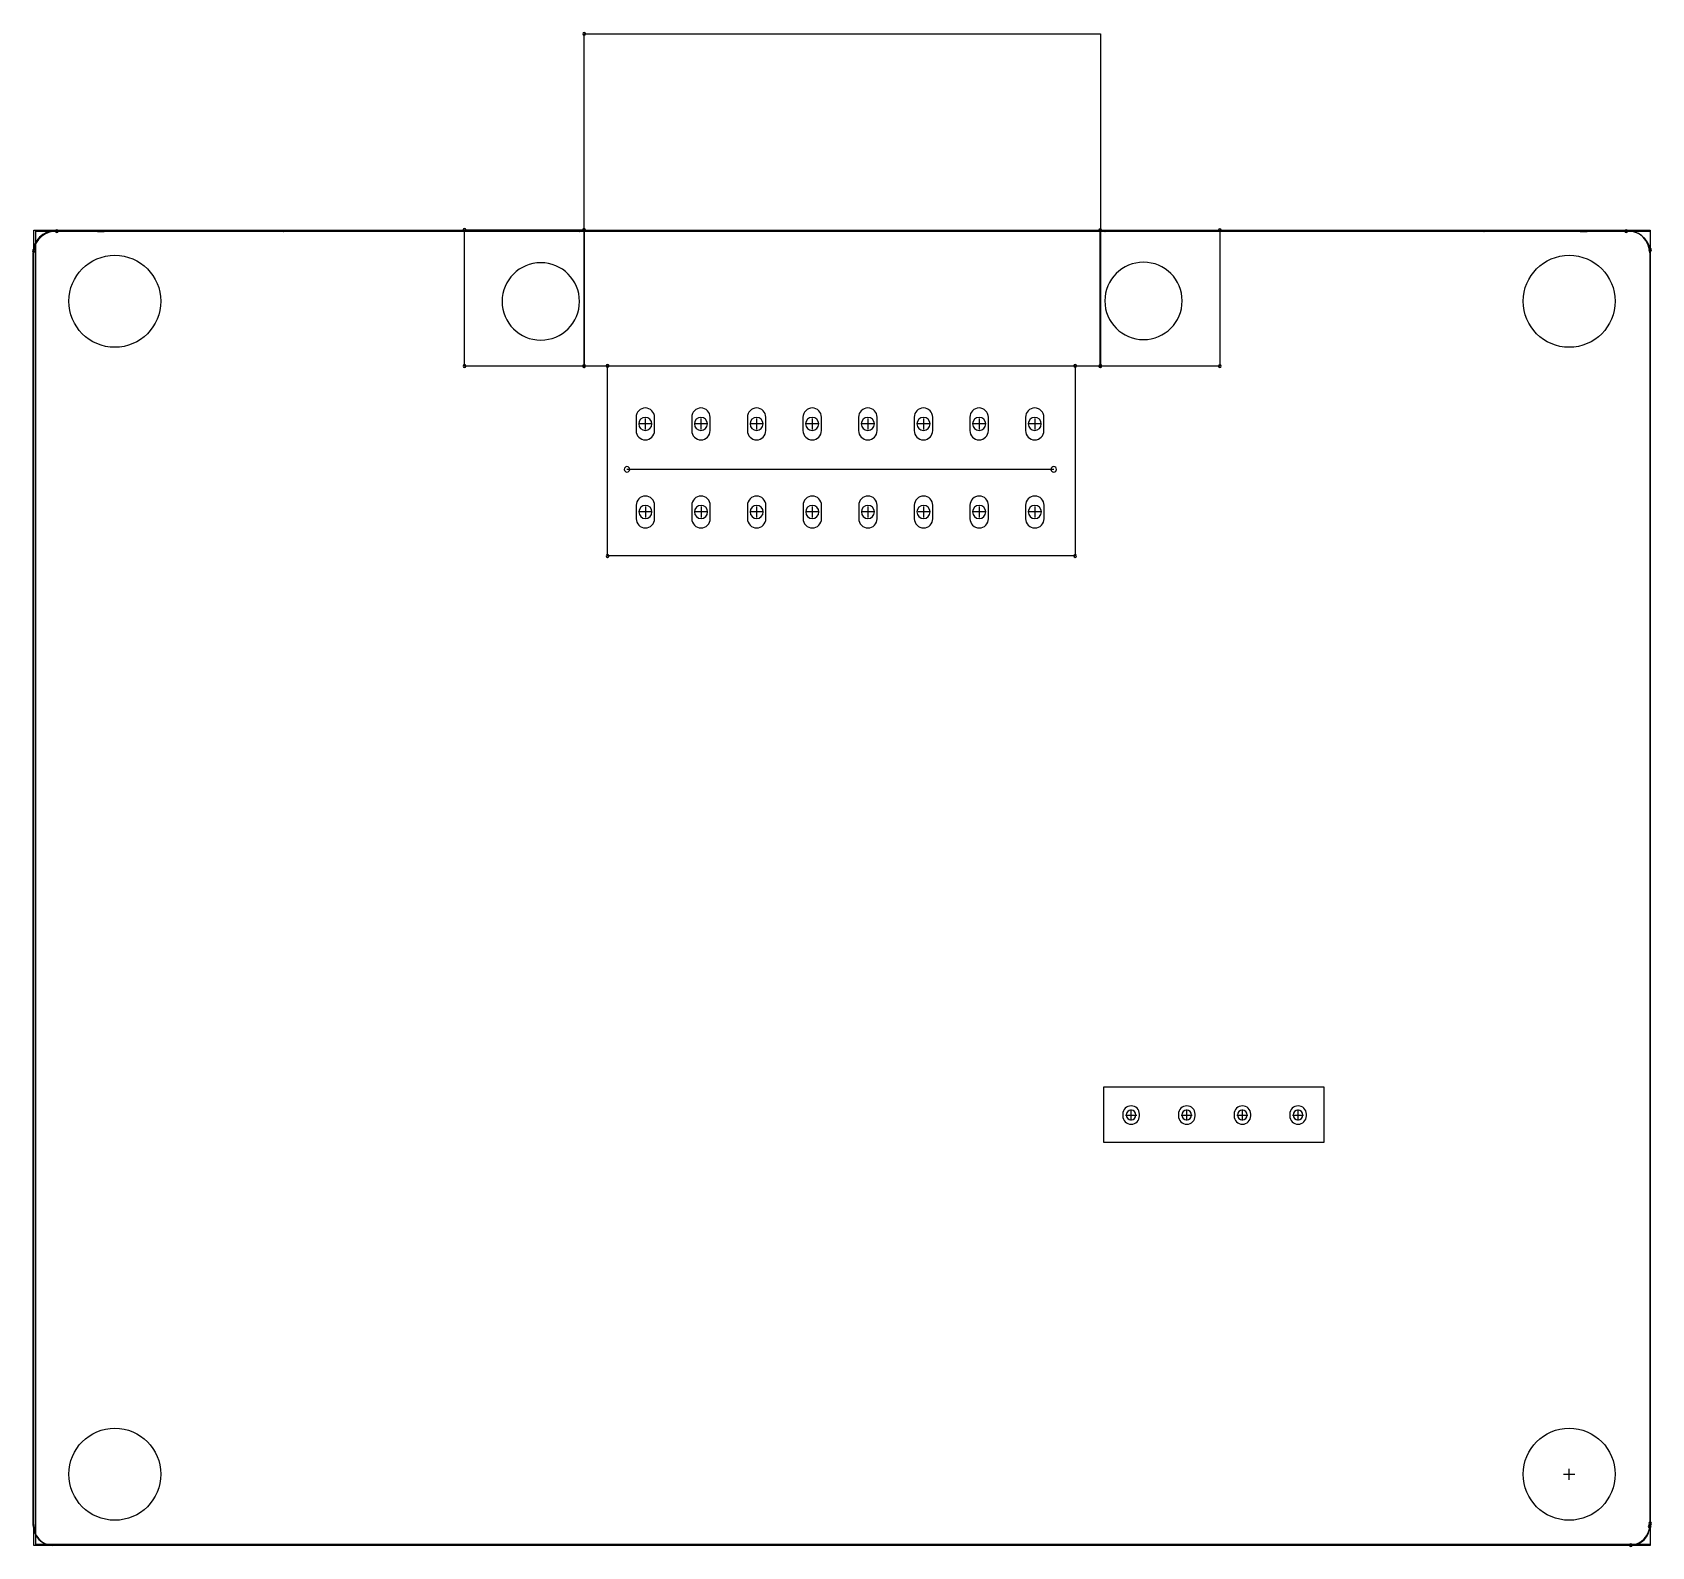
# Model space of a CAD drawing. Extents: x -3.8 to 70.2, y -56.4 to 12.8.
import ezdxf

# ---------------------------------------------------------------- set-up
doc = ezdxf.new("R2010")
doc.units = 0
doc.header["$MEASUREMENT"] = 0
doc.linetypes.add('POUR_00_-1_0_000000', pattern=[2, 1, 1])
doc.layers.get('0').update_dxf_attribs({"color": 254, "linetype": 'CONTINUOUS'})
for name, color, linetype in [('2D_LINE_00', 2, 'CONTINUOUS'), ('2D_LINE_01', 2, 'CONTINUOUS'), ('BOARD_OUTLINE_00', 254, 'CONTINUOUS'), ('DRIL_SYMBOL', 254, 'CONTINUOUS'), ('PART_TOP_2DLINE_01', 254, 'CONTINUOUS'), ('PART_TOP_2DLINE_126', 254, 'CONTINUOUS'), ('POUR_HEADER_01', 6, 'CONTINUOUS'), ('POUR_HEADER_02', 231, 'CONTINUOUS')]:
    doc.layers.add(name, color=color, linetype=linetype)

msp = doc.modelspace()

# ---------------------------------------------------------------- linework, layer by layer
for p, q in [((23.798, -4.794), (23.798, -5.406)), ((23.798, -4.794), (23.798, -5.406)), ((23.798, -4.794), (23.798, -5.406)), ((24.642, -5.406), (24.642, -4.794)), ((24.642, -5.406), (24.642, -4.794)), ((24.642, -5.406), (24.642, -4.794)), ((26.338, -4.794), (26.338, -5.406)), ((26.338, -4.794), (26.338, -5.406)), ((26.338, -4.794), (26.338, -5.406)), ((27.182, -5.406), (27.182, -4.794)), ((27.182, -5.406), (27.182, -4.794)), ((27.182, -5.406), (27.182, -4.794)), ((28.878, -4.794), (28.878, -5.406)), ((28.878, -4.794), (28.878, -5.406)), ((28.878, -4.794), (28.878, -5.406)), ((29.722, -5.406), (29.722, -4.794)), ((29.722, -5.406), (29.722, -4.794)), ((29.722, -5.406), (29.722, -4.794)), ((31.418, -4.794), (31.418, -5.406)), ((31.418, -4.794), (31.418, -5.406)), ((31.418, -4.794), (31.418, -5.406)), ((32.262, -5.406), (32.262, -4.794)), ((32.262, -5.406), (32.262, -4.794)), ((32.262, -5.406), (32.262, -4.794)), ((33.958, -4.794), (33.958, -5.406)), ((33.958, -4.794), (33.958, -5.406)), ((33.958, -4.794), (33.958, -5.406)), ((34.802, -5.406), (34.802, -4.794)), ((34.802, -5.406), (34.802, -4.794)), ((34.802, -5.406), (34.802, -4.794)), ((36.498, -4.794), (36.498, -5.406)), ((36.498, -4.794), (36.498, -5.406)), ((36.498, -4.794), (36.498, -5.406)), ((37.342, -5.406), (37.342, -4.794)), ((37.342, -5.406), (37.342, -4.794)), ((37.342, -5.406), (37.342, -4.794)), ((39.038, -4.794), (39.038, -5.406)), ((39.038, -4.794), (39.038, -5.406)), ((39.038, -4.794), (39.038, -5.406)), ((39.882, -5.406), (39.882, -4.794)), ((39.882, -5.406), (39.882, -4.794)), ((39.882, -5.406), (39.882, -4.794)), ((41.578, -4.794), (41.578, -5.406)), ((41.578, -4.794), (41.578, -5.406)), ((41.578, -4.794), (41.578, -5.406)), ((42.422, -5.406), (42.422, -4.794)), ((42.422, -5.406), (42.422, -4.794)), ((42.422, -5.406), (42.422, -4.794)), ((23.802, -8.813), (23.802, -9.425)), ((23.802, -8.813), (23.802, -9.425)), ((23.802, -8.813), (23.802, -9.425)), ((24.646, -9.425), (24.646, -8.813)), ((24.646, -9.425), (24.646, -8.813)), ((24.646, -9.425), (24.646, -8.813)), ((26.342, -8.813), (26.342, -9.425)), ((26.342, -8.813), (26.342, -9.425)), ((26.342, -8.813), (26.342, -9.425)), ((27.186, -9.425), (27.186, -8.813)), ((27.186, -9.425), (27.186, -8.813)), ((27.186, -9.425), (27.186, -8.813)), ((28.882, -8.813), (28.882, -9.425)), ((28.882, -8.813), (28.882, -9.425)), ((28.882, -8.813), (28.882, -9.425)), ((29.726, -9.425), (29.726, -8.813)), ((29.726, -9.425), (29.726, -8.813)), ((29.726, -9.425), (29.726, -8.813)), ((31.422, -8.813), (31.422, -9.425)), ((31.422, -8.813), (31.422, -9.425)), ((31.422, -8.813), (31.422, -9.425)), ((32.266, -9.425), (32.266, -8.813)), ((32.266, -9.425), (32.266, -8.813)), ((32.266, -9.425), (32.266, -8.813)), ((33.962, -8.813), (33.962, -9.425)), ((33.962, -8.813), (33.962, -9.425)), ((33.962, -8.813), (33.962, -9.425)), ((34.806, -9.425), (34.806, -8.813)), ((34.806, -9.425), (34.806, -8.813)), ((34.806, -9.425), (34.806, -8.813)), ((36.502, -8.813), (36.502, -9.425)), ((36.502, -8.813), (36.502, -9.425)), ((36.502, -8.813), (36.502, -9.425)), ((37.346, -9.425), (37.346, -8.813)), ((37.346, -9.425), (37.346, -8.813)), ((37.346, -9.425), (37.346, -8.813)), ((39.042, -8.813), (39.042, -9.425)), ((39.042, -8.813), (39.042, -9.425)), ((39.042, -8.813), (39.042, -9.425)), ((39.886, -9.425), (39.886, -8.813)), ((39.886, -9.425), (39.886, -8.813)), ((39.886, -9.425), (39.886, -8.813)), ((41.582, -8.813), (41.582, -9.425)), ((41.582, -8.813), (41.582, -9.425)), ((41.582, -8.813), (41.582, -9.425)), ((42.426, -9.425), (42.426, -8.813)), ((42.426, -9.425), (42.426, -8.813)), ((42.426, -9.425), (42.426, -8.813)), ((46.019, -36.612), (46.019, -36.688)), ((46.781, -36.688), (46.781, -36.612)), ((48.559, -36.612), (48.559, -36.688)), ((48.559, -36.612), (48.559, -36.688)), ((48.559, -36.612), (48.559, -36.688)), ((49.321, -36.688), (49.321, -36.612)), ((49.321, -36.688), (49.321, -36.612)), ((49.321, -36.688), (49.321, -36.612)), ((51.099, -36.612), (51.099, -36.688)), ((51.099, -36.612), (51.099, -36.688)), ((51.099, -36.612), (51.099, -36.688)), ((51.861, -36.688), (51.861, -36.612)), ((51.861, -36.688), (51.861, -36.612)), ((51.861, -36.688), (51.861, -36.612)), ((53.639, -36.612), (53.639, -36.688)), ((53.639, -36.612), (53.639, -36.688)), ((53.639, -36.612), (53.639, -36.688)), ((54.401, -36.688), (54.401, -36.612)), ((54.401, -36.688), (54.401, -36.612)), ((54.401, -36.688), (54.401, -36.612))]:
    msp.add_line(p, q)
at = {"linetype": 'Continuous'}
for centre in [(0, 0.5), (66.4, 0.5), (0, -53.05), (66.4, -53.05)]:
    msp.add_circle(centre, 2.1, dxfattribs=at)
for centre, radius, start, end in [((21.425, 12.712), 0.0635, 0, 180), ((21.425, 12.712), 0.0635, 180, 0), ((-2.65, 3.7), 0.0635, 0, 180), ((-2.65, 3.7), 0.0635, 180, 0), ((15.965, 3.756), 0.0635, 0, 180), ((15.965, 3.756), 0.0635, 180, 0), ((21.421, 3.756), 0.0635, 0, 180), ((21.421, 3.756), 0.0635, 180, 0), ((44.99, 3.743), 0.0635, 0, 180), ((44.99, 3.743), 0.0635, 180, 0), ((50.447, 3.743), 0.0635, 0, 180), ((50.447, 3.743), 0.0635, 180, 0), ((69, 3.7), 0.0635, 0, 180), ((69, 3.7), 0.0635, 180, 0), ((-0.787, 3.687), 0.00635, 0, 180), ((-0.787, 3.687), 0.00635, 180, 0), ((-0.487, 3.687), 0.00635, 0, 180), ((-0.487, 3.687), 0.00635, 0, 180), ((-0.487, 3.687), 0.00635, 180, 0), ((-0.487, 3.687), 0.00635, 180, 0), ((3.913, 3.687), 0.00635, 0, 180), ((3.913, 3.687), 0.00635, 180, 0), ((7.713, 3.687), 0.00635, 0, 180), ((7.713, 3.687), 0.00635, 180, 0), ((21.213, 3.687), 0.00635, 0, 180), ((21.213, 3.687), 0.00635, 180, 0), ((45.213, 3.687), 0.00635, 0, 180), ((45.213, 3.687), 0.00635, 180, 0), ((58.713, 3.687), 0.00635, 0, 180), ((58.713, 3.687), 0.00635, 180, 0), ((62.513, 3.687), 0.00635, 0, 180), ((62.513, 3.687), 0.00635, 180, 0), ((66.913, 3.687), 0.00635, 0, 180), ((66.913, 3.687), 0.00635, 0, 180), ((66.913, 3.687), 0.00635, 180, 0), ((66.913, 3.687), 0.00635, 180, 0), ((67.213, 3.687), 0.00635, 0, 180), ((67.213, 3.687), 0.00635, 180, 0), ((-3.7, 2.8), 0.0635, 0, 180), ((-3.7, 2.8), 0.0635, 180, 0), ((70.1, 2.85), 0.0635, 0, 180), ((70.1, 2.85), 0.0635, 180, 0), ((15.965, -2.457), 0.0635, 0, 180), ((15.965, -2.457), 0.0635, 180, 0), ((21.421, -2.457), 0.0635, 0, 180), ((21.421, -2.457), 0.0635, 180, 0), ((21.425, -2.455), 0.0635, 0, 180), ((21.425, -2.455), 0.0635, 180, 0), ((22.5, -2.445), 0.0635, 0, 180), ((22.5, -2.445), 0.0635, 180, 0), ((43.841, -2.445), 0.0635, 0, 180), ((43.841, -2.445), 0.0635, 180, 0), ((44.99, -2.46), 0.0635, 0, 180), ((44.99, -2.46), 0.0635, 180, 0), ((45.005, -2.455), 0.0635, 0, 180), ((45.005, -2.455), 0.0635, 180, 0), ((50.447, -2.46), 0.0635, 0, 180), ((50.447, -2.46), 0.0635, 180, 0), ((24.22, -4.794), 0.422, 0, 180), ((24.22, -4.794), 0.422, 0, 180), ((24.22, -4.794), 0.422, 0, 180), ((26.76, -4.794), 0.422, 0, 180), ((26.76, -4.794), 0.422, 0, 180), ((26.76, -4.794), 0.422, 0, 180), ((29.3, -4.794), 0.422, 0, 180), ((29.3, -4.794), 0.422, 0, 180), ((29.3, -4.794), 0.422, 0, 180), ((31.84, -4.794), 0.422, 0, 180), ((31.84, -4.794), 0.422, 0, 180), ((31.84, -4.794), 0.422, 0, 180), ((34.38, -4.794), 0.422, 0, 180), ((34.38, -4.794), 0.422, 0, 180), ((34.38, -4.794), 0.422, 0, 180), ((36.92, -4.794), 0.422, 0, 180), ((36.92, -4.794), 0.422, 0, 180), ((36.92, -4.794), 0.422, 0, 180), ((39.46, -4.794), 0.422, 0, 180), ((39.46, -4.794), 0.422, 0, 180), ((39.46, -4.794), 0.422, 0, 180), ((42, -4.794), 0.422, 0, 180), ((42, -4.794), 0.422, 0, 180), ((42, -4.794), 0.422, 0, 180), ((24.22, -5.1), 0.3, 0, 180), ((24.22, -5.1), 0.3, 0, 180), ((24.22, -5.1), 0.3, 180, 0), ((24.22, -5.1), 0.3, 180, 0), ((26.76, -5.1), 0.3, 0, 180), ((26.76, -5.1), 0.3, 0, 180), ((26.76, -5.1), 0.3, 180, 0), ((26.76, -5.1), 0.3, 180, 0), ((29.3, -5.1), 0.3, 0, 180), ((29.3, -5.1), 0.3, 0, 180), ((29.3, -5.1), 0.3, 180, 0), ((29.3, -5.1), 0.3, 180, 0), ((31.84, -5.1), 0.3, 0, 180), ((31.84, -5.1), 0.3, 0, 180), ((31.84, -5.1), 0.3, 180, 0), ((31.84, -5.1), 0.3, 180, 0), ((34.38, -5.1), 0.3, 0, 180), ((34.38, -5.1), 0.3, 0, 180), ((34.38, -5.1), 0.3, 180, 0), ((34.38, -5.1), 0.3, 180, 0), ((36.92, -5.1), 0.3, 0, 180), ((36.92, -5.1), 0.3, 0, 180), ((36.92, -5.1), 0.3, 180, 0), ((36.92, -5.1), 0.3, 180, 0), ((39.46, -5.1), 0.3, 0, 180), ((39.46, -5.1), 0.3, 0, 180), ((39.46, -5.1), 0.3, 180, 0), ((39.46, -5.1), 0.3, 180, 0), ((42, -5.1), 0.3, 0, 180), ((42, -5.1), 0.3, 0, 180), ((42, -5.1), 0.3, 180, 0), ((42, -5.1), 0.3, 180, 0), ((24.22, -5.406), 0.422, 180, 0), ((24.22, -5.406), 0.422, 180, 0), ((24.22, -5.406), 0.422, 180, 0), ((26.76, -5.406), 0.422, 180, 0), ((26.76, -5.406), 0.422, 180, 0), ((26.76, -5.406), 0.422, 180, 0), ((29.3, -5.406), 0.422, 180, 0), ((29.3, -5.406), 0.422, 180, 0), ((29.3, -5.406), 0.422, 180, 0), ((31.84, -5.406), 0.422, 180, 0), ((31.84, -5.406), 0.422, 180, 0), ((31.84, -5.406), 0.422, 180, 0), ((34.38, -5.406), 0.422, 180, 0), ((34.38, -5.406), 0.422, 180, 0), ((34.38, -5.406), 0.422, 180, 0), ((36.92, -5.406), 0.422, 180, 0), ((36.92, -5.406), 0.422, 180, 0), ((36.92, -5.406), 0.422, 180, 0), ((39.46, -5.406), 0.422, 180, 0), ((39.46, -5.406), 0.422, 180, 0), ((39.46, -5.406), 0.422, 180, 0), ((42, -5.406), 0.422, 180, 0), ((42, -5.406), 0.422, 180, 0), ((42, -5.406), 0.422, 180, 0), ((23.382, -7.173), 0.125, 0, 180), ((23.382, -7.173), 0.125, 180, 0), ((42.867, -7.173), 0.125, 0, 180), ((42.867, -7.173), 0.125, 180, 0), ((24.224, -8.813), 0.422, 360, 180), ((24.224, -8.813), 0.422, 360, 180), ((24.224, -8.813), 0.422, 360, 180), ((24.224, -9.119), 0.3, 0, 180), ((24.224, -9.119), 0.3, 0, 180), ((26.764, -8.813), 0.422, 360, 180), ((26.764, -8.813), 0.422, 360, 180), ((26.764, -8.813), 0.422, 360, 180), ((26.764, -9.119), 0.3, 0, 180), ((26.764, -9.119), 0.3, 0, 180), ((29.304, -8.813), 0.422, 360, 180), ((29.304, -8.813), 0.422, 360, 180), ((29.304, -8.813), 0.422, 360, 180), ((29.304, -9.119), 0.3, 0, 180), ((29.304, -9.119), 0.3, 0, 180), ((31.844, -8.813), 0.422, 360, 180), ((31.844, -8.813), 0.422, 360, 180), ((31.844, -8.813), 0.422, 360, 180), ((31.844, -9.119), 0.3, 0, 180), ((31.844, -9.119), 0.3, 0, 180), ((34.384, -8.813), 0.422, 360, 180), ((34.384, -8.813), 0.422, 360, 180), ((34.384, -8.813), 0.422, 360, 180), ((34.384, -9.119), 0.3, 0, 180), ((34.384, -9.119), 0.3, 0, 180), ((36.924, -8.813), 0.422, 360, 180), ((36.924, -8.813), 0.422, 360, 180), ((36.924, -8.813), 0.422, 360, 180), ((36.924, -9.119), 0.3, 0, 180), ((36.924, -9.119), 0.3, 0, 180), ((39.464, -8.813), 0.422, 0, 180), ((39.464, -8.813), 0.422, 0, 180), ((39.464, -8.813), 0.422, 0, 180), ((39.464, -9.119), 0.3, 0, 180), ((39.464, -9.119), 0.3, 0, 180), ((42.004, -8.813), 0.422, 0, 180), ((42.004, -8.813), 0.422, 0, 180), ((42.004, -8.813), 0.422, 0, 180), ((42.004, -9.119), 0.3, 0, 180), ((42.004, -9.119), 0.3, 0, 180), ((24.224, -9.425), 0.422, 180, 0), ((24.224, -9.425), 0.422, 180, 0), ((24.224, -9.425), 0.422, 180, 0), ((24.224, -9.119), 0.3, 180, 0), ((24.224, -9.119), 0.3, 180, 0), ((26.764, -9.425), 0.422, 180, 0), ((26.764, -9.425), 0.422, 180, 0), ((26.764, -9.425), 0.422, 180, 0), ((26.764, -9.119), 0.3, 180, 0), ((26.764, -9.119), 0.3, 180, 0), ((29.304, -9.425), 0.422, 180, 0), ((29.304, -9.425), 0.422, 180, 0), ((29.304, -9.425), 0.422, 180, 0), ((29.304, -9.119), 0.3, 180, 0), ((29.304, -9.119), 0.3, 180, 0), ((31.844, -9.425), 0.422, 180, 0), ((31.844, -9.425), 0.422, 180, 0), ((31.844, -9.425), 0.422, 180, 0), ((31.844, -9.119), 0.3, 180, 0), ((31.844, -9.119), 0.3, 180, 0), ((34.384, -9.425), 0.422, 180, 0), ((34.384, -9.425), 0.422, 180, 0), ((34.384, -9.425), 0.422, 180, 0), ((34.384, -9.119), 0.3, 180, 0), ((34.384, -9.119), 0.3, 180, 0), ((36.924, -9.425), 0.422, 180, 0), ((36.924, -9.425), 0.422, 180, 0), ((36.924, -9.425), 0.422, 180, 0), ((36.924, -9.119), 0.3, 180, 0), ((36.924, -9.119), 0.3, 180, 0), ((39.464, -9.425), 0.422, 180, 0), ((39.464, -9.425), 0.422, 180, 0), ((39.464, -9.425), 0.422, 180, 0), ((39.464, -9.119), 0.3, 180, 0), ((39.464, -9.119), 0.3, 180, 0), ((42.004, -9.425), 0.422, 180, 0), ((42.004, -9.425), 0.422, 180, 0), ((42.004, -9.425), 0.422, 180, 0), ((42.004, -9.119), 0.3, 180, 0), ((42.004, -9.119), 0.3, 180, 0), ((22.5, -11.129), 0.0635, 0, 180), ((43.841, -11.129), 0.0635, 0, 180), ((22.5, -11.129), 0.0635, 180, 0), ((43.841, -11.129), 0.0635, 180, 0), ((46.4, -36.612), 0.381, 0, 180), ((46.4, -36.688), 0.381, 180, 0), ((46.4, -36.65), 0.222, 0, 180), ((46.4, -36.65), 0.222, 0, 180), ((46.4, -36.65), 0.222, 180, 0), ((46.4, -36.65), 0.222, 180, 0), ((48.94, -36.612), 0.381, 0, 180), ((48.94, -36.612), 0.381, 0, 180), ((48.94, -36.688), 0.381, 180, 0), ((48.94, -36.688), 0.381, 180, 0), ((48.94, -36.688), 0.381, 180, 0), ((48.94, -36.65), 0.222, 0, 180), ((48.94, -36.65), 0.222, 0, 180), ((48.94, -36.65), 0.222, 180, 0), ((48.94, -36.65), 0.222, 180, 0), ((51.48, -36.612), 0.381, 0, 180), ((51.48, -36.612), 0.381, 0, 180), ((51.48, -36.688), 0.381, 180, 0), ((51.48, -36.688), 0.381, 180, 0), ((51.48, -36.688), 0.381, 180, 0), ((51.48, -36.65), 0.222, 0, 180), ((51.48, -36.65), 0.222, 0, 180), ((51.48, -36.65), 0.222, 180, 0), ((51.48, -36.65), 0.222, 180, 0), ((54.02, -36.612), 0.381, 0, 180), ((54.02, -36.612), 0.381, 0, 180), ((54.02, -36.612), 0.381, 0, 180), ((54.02, -36.688), 0.381, 180, 0), ((54.02, -36.688), 0.381, 180, 0), ((54.02, -36.688), 0.381, 180, 0), ((54.02, -36.65), 0.222, 0, 180), ((54.02, -36.65), 0.222, 0, 180), ((54.02, -36.65), 0.222, 180, 0), ((54.02, -36.65), 0.222, 180, 0), ((70.075, -55.43), 0.0635, 0, 180), ((70.075, -55.43), 0.0635, 180, 0), ((70.1, -55.3), 0.0635, 0, 180), ((70.1, -55.3), 0.0635, 180, 0), ((69.216, -56.29), 0.0635, 0, 180), ((69.216, -56.29), 0.0635, 180, 0)]:
    msp.add_arc(centre, radius, start, end)
at = {"layer": '2D_LINE_00'}
for p, q in [((-2.725, 3.714), (69.075, 3.714)), ((-3.725, -55.393), (-3.725, 2.714)), ((70.075, 2.714), (70.075, -55.43)), ((69.216, -56.29), (-2.828, -56.29))]:
    msp.add_line(p, q, dxfattribs=at)
for centre, radius, start, end in [((-2.725, 2.714), 1, 90, 180), ((69.075, 2.714), 1, 360, 90), ((-2.828, -55.393), 0.897, 180, 270), ((69.216, -55.43), 0.859, 270, 0)]:
    msp.add_arc(centre, radius, start, end, dxfattribs=at)
at = {"layer": '2D_LINE_01'}
for p, q in [((-0.787, 3.687), (-0.487, 3.687)), ((3.913, 3.687), (-0.487, 3.687)), ((21.213, 3.687), (7.713, 3.687)), ((58.713, 3.687), (45.213, 3.687)), ((66.913, 3.687), (62.513, 3.687)), ((66.913, 3.687), (67.213, 3.687))]:
    msp.add_line(p, q, dxfattribs=at)
at = {"layer": 'BOARD_OUTLINE_00'}
for p, q in [((-2.65, 3.7), (69, 3.7)), ((-3.7, -55.35), (-3.7, 2.8)), ((70.1, 2.85), (70.1, -55.3)), ((69.15, -56.3), (-2.85, -56.3))]:
    msp.add_line(p, q, dxfattribs=at)
for centre, radius, start, end in [((-2.699, 2.695), 1.006, 87.20129, 174.00129), ((69.083, 2.671), 1.033, 10.00576, 94.60576), ((-2.784, -55.386), 0.917, 177.77017, 265.87017), ((69.107, -55.308), 0.993, 272.4688, 0.4688)]:
    msp.add_arc(centre, radius, start, end, dxfattribs=at)
at = {"layer": 'DRIL_SYMBOL'}
for p, q in [((24.474, -5.1), (23.966, -5.1)), ((24.474, -5.1), (23.966, -5.1)), ((24.22, -4.846), (24.22, -5.354)), ((24.22, -4.846), (24.22, -5.354)), ((27.014, -5.1), (26.506, -5.1)), ((27.014, -5.1), (26.506, -5.1)), ((26.76, -4.846), (26.76, -5.354)), ((26.76, -4.846), (26.76, -5.354)), ((29.554, -5.1), (29.046, -5.1)), ((29.554, -5.1), (29.046, -5.1)), ((29.3, -4.846), (29.3, -5.354)), ((29.3, -4.846), (29.3, -5.354)), ((32.094, -5.1), (31.586, -5.1)), ((32.094, -5.1), (31.586, -5.1)), ((31.84, -4.846), (31.84, -5.354)), ((31.84, -4.846), (31.84, -5.354)), ((34.634, -5.1), (34.126, -5.1)), ((34.634, -5.1), (34.126, -5.1)), ((34.38, -4.846), (34.38, -5.354)), ((34.38, -4.846), (34.38, -5.354)), ((37.174, -5.1), (36.666, -5.1)), ((37.174, -5.1), (36.666, -5.1)), ((36.92, -4.846), (36.92, -5.354)), ((36.92, -4.846), (36.92, -5.354)), ((39.714, -5.1), (39.206, -5.1)), ((39.714, -5.1), (39.206, -5.1)), ((39.46, -4.846), (39.46, -5.354)), ((39.46, -4.846), (39.46, -5.354)), ((42.254, -5.1), (41.746, -5.1)), ((42.254, -5.1), (41.746, -5.1)), ((42, -4.846), (42, -5.354)), ((42, -4.846), (42, -5.354)), ((24.224, -8.865), (24.224, -9.373)), ((24.224, -8.865), (24.224, -9.373)), ((26.764, -8.865), (26.764, -9.373)), ((26.764, -8.865), (26.764, -9.373)), ((29.304, -8.865), (29.304, -9.373)), ((29.304, -8.865), (29.304, -9.373)), ((31.844, -8.865), (31.844, -9.373)), ((31.844, -8.865), (31.844, -9.373)), ((34.384, -8.865), (34.384, -9.373)), ((34.384, -8.865), (34.384, -9.373)), ((36.924, -8.865), (36.924, -9.373)), ((36.924, -8.865), (36.924, -9.373)), ((39.464, -8.865), (39.464, -9.373)), ((39.464, -8.865), (39.464, -9.373)), ((42.004, -8.865), (42.004, -9.373)), ((42.004, -8.865), (42.004, -9.373)), ((24.478, -9.119), (23.97, -9.119)), ((24.478, -9.119), (23.97, -9.119)), ((27.018, -9.119), (26.51, -9.119)), ((27.018, -9.119), (26.51, -9.119)), ((29.558, -9.119), (29.05, -9.119)), ((29.558, -9.119), (29.05, -9.119)), ((32.098, -9.119), (31.59, -9.119)), ((32.098, -9.119), (31.59, -9.119)), ((34.638, -9.119), (34.13, -9.119)), ((34.638, -9.119), (34.13, -9.119)), ((37.178, -9.119), (36.67, -9.119)), ((37.178, -9.119), (36.67, -9.119)), ((39.718, -9.119), (39.21, -9.119)), ((39.718, -9.119), (39.21, -9.119)), ((42.258, -9.119), (41.75, -9.119)), ((42.258, -9.119), (41.75, -9.119)), ((46.146, -36.65), (46.654, -36.65)), ((46.146, -36.65), (46.654, -36.65)), ((46.4, -36.904), (46.4, -36.396)), ((46.4, -36.904), (46.4, -36.396)), ((48.686, -36.65), (49.194, -36.65)), ((48.686, -36.65), (49.194, -36.65)), ((48.94, -36.904), (48.94, -36.396)), ((48.94, -36.904), (48.94, -36.396)), ((51.226, -36.65), (51.734, -36.65)), ((51.226, -36.65), (51.734, -36.65)), ((51.48, -36.904), (51.48, -36.396)), ((51.48, -36.904), (51.48, -36.396)), ((53.766, -36.65), (54.274, -36.65)), ((53.766, -36.65), (54.274, -36.65)), ((54.02, -36.904), (54.02, -36.396)), ((54.02, -36.904), (54.02, -36.396)), ((66.146, -53.05), (66.654, -53.05)), ((66.146, -53.05), (66.654, -53.05)), ((66.4, -53.304), (66.4, -52.796)), ((66.4, -53.304), (66.4, -52.796))]:
    msp.add_line(p, q, dxfattribs=at)
at = {"layer": 'PART_TOP_2DLINE_01'}
for p, q in [((45.15, -35.36), (55.2, -35.36)), ((45.15, -37.9), (45.15, -35.36)), ((55.2, -35.36), (55.2, -37.9)), ((55.2, -37.9), (45.15, -37.9))]:
    msp.add_line(p, q, dxfattribs=at)
at = {"layer": 'PART_TOP_2DLINE_126'}
for p, q in [((21.425, -2.455), (21.425, 12.712)), ((21.425, 12.712), (45.005, 12.712)), ((45.005, 12.712), (45.005, -2.455)), ((15.965, -2.457), (15.965, 3.756)), ((15.965, 3.756), (21.421, 3.756)), ((21.421, 3.756), (21.421, -2.457)), ((44.99, -2.46), (44.99, 3.743)), ((44.99, 3.743), (50.447, 3.743)), ((50.447, 3.743), (50.447, -2.46)), ((21.421, -2.457), (15.965, -2.457)), ((45.005, -2.455), (21.425, -2.455)), ((22.5, -11.129), (22.5, -2.445)), ((22.5, -2.445), (43.841, -2.445)), ((43.841, -2.445), (43.841, -11.129)), ((50.447, -2.46), (44.99, -2.46)), ((42.867, -7.173), (23.382, -7.173)), ((43.841, -11.129), (22.5, -11.129))]:
    msp.add_line(p, q, dxfattribs=at)
for centre, start, end in [((19.448, 0.494), 0, 180), ((46.966, 0.516), 0, 180), ((19.448, 0.494), 180, 0), ((46.966, 0.516), 180, 0)]:
    msp.add_arc(centre, 1.766, start, end, dxfattribs=at)
at = {"layer": 'POUR_HEADER_01', "linetype": 'POUR_00_-1_0_000000'}
for p, q in [((-3.7, 3.75), (70.1, 3.75)), ((-3.7, -56.3), (-3.7, 3.75)), ((70.1, 3.75), (70.1, -56.3)), ((70.1, -56.3), (-3.7, -56.3))]:
    msp.add_line(p, q, dxfattribs=at)
at = {"layer": 'POUR_HEADER_02', "linetype": 'POUR_00_-1_0_000000'}
for p, q in [((-3.6, 3.7), (70.1, 3.7)), ((-3.6, -56.25), (-3.6, 3.7)), ((70.1, 3.7), (70.1, -56.25)), ((70.1, -56.25), (-3.6, -56.25))]:
    msp.add_line(p, q, dxfattribs=at)

doc.saveas('drawing.dxf')
